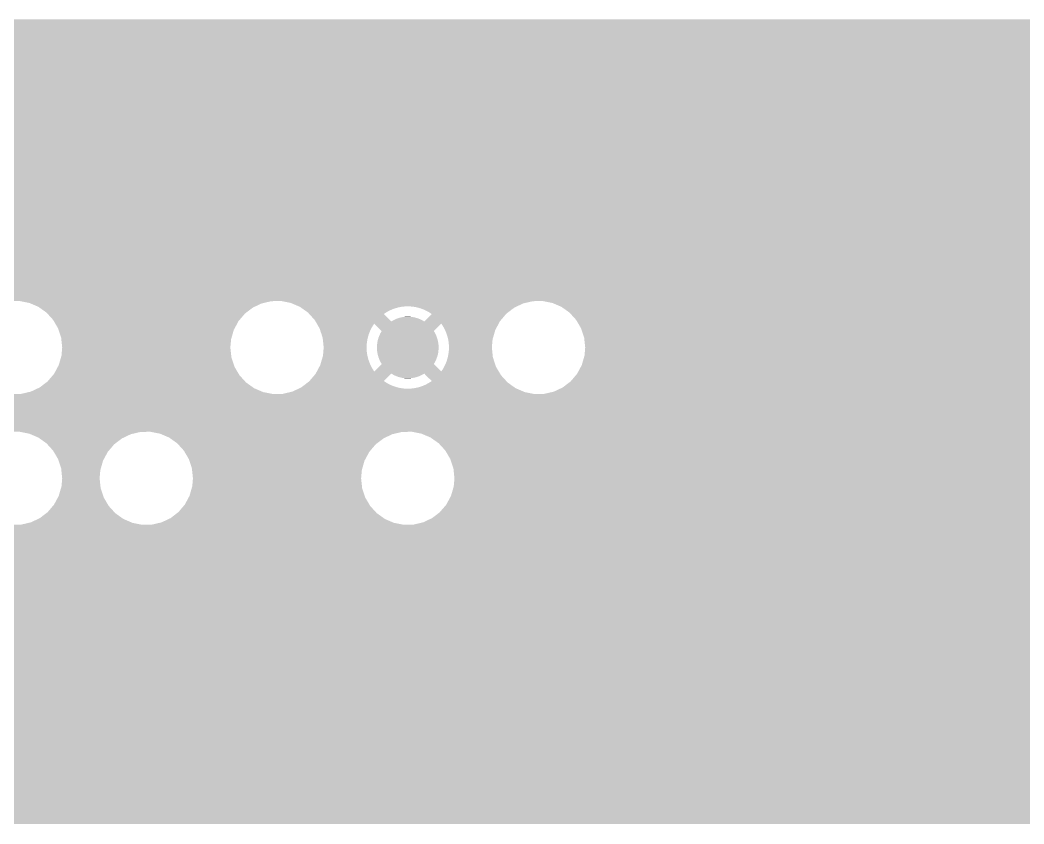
# Model space of a CAD drawing. Extents: x 295 to 953, y 10 to 290.
# Drawn here: x 648.3 to 669.76, y 238.05 to 255.23 of the extents above; entities that cross this region are included whole.
import ezdxf

# ---------------------------------------------------------------- set-up
doc = ezdxf.new("R2010")
doc.units = 0
doc.header["$LTSCALE"] = 5
doc.header["$MEASUREMENT"] = 0
doc.layers.add('PWR1', color=7, linetype='CONTINUOUS')

msp = doc.modelspace()

# ---------------------------------------------------------------- linework, layer by layer
at = {"layer": 'PWR1'}
for points in [[(554.194, 255.045), (554.197, 255.085), (773.093, 255.045), (773.114, 255.085)], [(554.197, 255.085), (554.209, 255.22), (773.114, 255.085), (773.23, 255.22)], [(554.209, 255.22), (554.206, 255.245), (773.23, 255.22), (773.251, 255.245)], [(554.121, 254.817), (554.135, 254.843), (772.99, 254.817), (772.998, 254.843)], [(554.135, 254.843), (554.151, 254.899), (772.998, 254.843), (773.014, 254.899)], [(554.151, 254.899), (554.194, 255.045), (773.014, 254.899), (773.093, 255.045)], [(553.941, 254.547), (554.035, 254.657), (703.401, 254.547), (703.545, 254.657)], [(554.035, 254.657), (554.044, 254.675), (703.545, 254.657), (703.569, 254.675)], [(554.044, 254.675), (554.093, 254.765), (703.569, 254.675), (703.759, 254.765)], [(554.093, 254.765), (554.119, 254.813), (703.759, 254.765), (703.965, 254.813)], [(554.119, 254.813), (554.121, 254.817), (703.965, 254.813), (704.175, 254.817)], [(553.754, 254.386), (553.898, 254.496), (703.264, 254.386), (703.358, 254.496)], [(553.898, 254.496), (553.941, 254.547), (703.358, 254.496), (703.401, 254.547)], [(525.272, 254.201), (525.272, 254.227), (703.164, 254.201), (703.178, 254.227)], [(525.272, 253.998), (525.272, 254.201), (703.106, 253.998), (703.164, 254.201)], [(553.124, 254.227), (553.335, 254.23), (703.178, 254.227), (703.18, 254.23)], [(553.335, 254.23), (553.54, 254.278), (703.18, 254.23), (703.206, 254.278)], [(553.54, 254.278), (553.731, 254.368), (703.206, 254.278), (703.255, 254.368)], [(553.731, 254.368), (553.754, 254.386), (703.255, 254.368), (703.264, 254.386)], [(525.272, 253.823), (525.272, 253.998), (703.09, 253.823), (703.106, 253.998)], [(525.272, 253.613), (525.272, 253.823), (703.112, 253.613), (703.09, 253.823)], [(525.272, 253.413), (525.272, 253.613), (703.178, 253.413), (703.112, 253.613)], [(525.272, 253.231), (525.272, 253.413), (703.285, 253.231), (703.178, 253.413)], [(525.272, 253.076), (525.272, 253.231), (703.427, 253.076), (703.285, 253.231)], [(525.272, 252.953), (525.272, 253.076), (703.599, 252.953), (703.427, 253.076)], [(525.272, 252.945), (525.272, 252.953), (703.619, 252.945), (703.599, 252.953)], [(635.911, 252.914), (635.68, 252.945), (703.691, 252.914), (703.619, 252.945)], [(636.041, 252.87), (635.911, 252.914), (703.793, 252.87), (703.691, 252.914)], [(636.132, 252.839), (636.041, 252.87), (703.949, 252.839), (703.793, 252.87)], [(636.15, 252.83), (636.132, 252.839), (704, 252.83), (703.949, 252.839)], [(636.294, 252.748), (636.15, 252.83), (841.574, 252.748), (841.776, 252.83)], [(636.335, 252.724), (636.294, 252.748), (841.535, 252.724), (841.574, 252.748)], [(636.339, 252.721), (636.335, 252.724), (841.53, 252.721), (841.535, 252.724)], [(636.343, 252.717), (636.339, 252.721), (697.678, 252.717), (697.889, 252.721)], [(636.399, 252.669), (636.343, 252.717), (697.473, 252.669), (697.678, 252.717)], [(636.504, 252.579), (636.399, 252.669), (697.282, 252.579), (697.473, 252.669)], [(636.512, 252.573), (636.504, 252.579), (697.273, 252.573), (697.282, 252.579)], [(636.608, 252.451), (636.512, 252.573), (697.115, 252.451), (697.273, 252.573)], [(636.657, 252.39), (636.608, 252.451), (697.062, 252.39), (697.115, 252.451)], [(636.708, 252.291), (636.657, 252.39), (696.978, 252.291), (697.062, 252.39)], [(636.764, 252.183), (636.708, 252.291), (696.92, 252.183), (696.978, 252.291)], [(636.787, 252.105), (636.764, 252.183), (696.878, 252.105), (696.92, 252.183)], [(636.83, 251.96), (636.787, 252.105), (696.836, 251.96), (696.878, 252.105)], [(636.836, 251.903), (636.83, 251.96), (696.819, 251.903), (696.836, 251.96)], [(636.853, 251.728), (636.836, 251.903), (696.804, 251.728), (696.819, 251.903)], [(636.829, 251.518), (636.849, 251.636), (696.826, 251.518), (696.813, 251.636)], [(636.849, 251.636), (636.853, 251.728), (696.813, 251.636), (696.804, 251.728)], [(636.776, 251.318), (636.81, 251.406), (696.892, 251.318), (696.863, 251.406)], [(636.81, 251.406), (636.829, 251.518), (696.863, 251.406), (696.826, 251.518)], [(636.694, 251.136), (636.727, 251.188), (696.998, 251.136), (696.967, 251.188)], [(636.727, 251.188), (636.776, 251.318), (696.967, 251.188), (696.892, 251.318)], [(636.482, 250.858), (636.595, 250.98), (697.313, 250.858), (697.141, 250.98)], [(636.595, 250.98), (636.604, 250.99), (697.141, 250.98), (697.131, 250.99)], [(636.604, 250.99), (636.694, 251.136), (697.131, 250.99), (696.998, 251.136)], [(636.33, 250.734), (636.386, 250.775), (697.713, 250.734), (697.506, 250.775)], [(636.386, 250.775), (636.446, 250.819), (697.506, 250.775), (697.403, 250.819)], [(636.446, 250.819), (636.482, 250.858), (697.403, 250.819), (697.313, 250.858)], [(635.821, 250.524), (635.926, 250.55), (840.663, 250.524), (840.652, 250.55)], [(635.926, 250.55), (636.047, 250.581), (840.652, 250.55), (840.645, 250.581)], [(636.047, 250.581), (636.258, 250.681), (840.645, 250.581), (840.621, 250.681)], [(636.258, 250.681), (636.33, 250.734), (840.621, 250.681), (840.608, 250.734)], [(618.602, 250.331), (618.588, 250.51), (840.743, 250.331), (840.669, 250.51)], [(618.599, 250.286), (618.602, 250.331), (840.761, 250.286), (840.743, 250.331)], [(635.589, 250.51), (635.821, 250.524), (840.669, 250.51), (840.663, 250.524)], [(618.578, 250.043), (618.599, 250.286), (840.91, 250.043), (840.761, 250.286)], [(618.526, 249.825), (618.576, 250.023), (841.094, 249.825), (840.926, 250.023)], [(618.576, 250.023), (618.578, 250.043), (840.926, 250.023), (840.91, 250.043)], [(618.46, 249.639), (618.506, 249.746), (841.311, 249.639), (841.186, 249.746)], [(618.506, 249.746), (618.526, 249.825), (841.186, 249.746), (841.094, 249.825)], [(618.328, 249.378), (618.394, 249.484), (841.817, 249.378), (841.565, 249.484)], [(618.394, 249.484), (618.396, 249.488), (841.565, 249.484), (841.554, 249.488)], [(618.396, 249.488), (618.46, 249.639), (841.554, 249.488), (841.311, 249.639)], [(618.242, 249.242), (618.27, 249.286), (849.683, 249.242), (849.683, 249.286)], [(618.27, 249.286), (618.285, 249.31), (842.379, 249.286), (842.095, 249.31)], [(618.285, 249.31), (618.328, 249.378), (842.095, 249.31), (841.817, 249.378)], [(618.231, 249.229), (618.242, 249.242), (849.683, 249.229), (849.683, 249.242)], [(648.314, 249.225), (648.295, 249.229), (653.673, 249.225), (653.883, 249.229)], [(648.502, 249.188), (648.314, 249.225), (653.514, 249.188), (653.673, 249.225)], [(648.528, 249.177), (648.502, 249.188), (653.467, 249.177), (653.514, 249.188)], [(648.696, 249.105), (648.528, 249.177), (653.314, 249.105), (653.467, 249.177)], [(648.721, 249.087), (648.696, 249.105), (653.277, 249.087), (653.314, 249.105)], [(648.868, 248.983), (648.721, 249.087), (653.14, 248.983), (653.277, 249.087)], [(653.902, 249.225), (653.883, 249.229), (659.261, 249.225), (659.471, 249.229)], [(654.09, 249.188), (653.902, 249.225), (659.102, 249.188), (659.261, 249.225)], [(654.116, 249.177), (654.09, 249.188), (659.055, 249.177), (659.102, 249.188)], [(654.26, 249.115), (654.116, 249.177), (658.924, 249.115), (659.055, 249.177)], [(654.269, 249.111), (654.26, 249.115), (656.508, 249.111), (656.57, 249.115)], [(654.284, 249.105), (654.269, 249.111), (656.456, 249.105), (656.508, 249.111)], [(654.286, 249.103), (654.284, 249.105), (656.445, 249.103), (656.456, 249.105)], [(654.304, 249.091), (654.286, 249.103), (656.384, 249.091), (656.445, 249.103)], [(654.327, 249.074), (654.304, 249.091), (656.324, 249.074), (656.384, 249.091)], [(654.357, 249.053), (654.327, 249.074), (656.265, 249.053), (656.324, 249.074)], [(654.392, 249.028), (654.357, 249.053), (656.207, 249.028), (656.265, 249.053)], [(656.633, 249.114), (656.57, 249.115), (658.922, 249.114), (658.924, 249.115)], [(656.695, 249.109), (656.633, 249.114), (658.911, 249.109), (658.922, 249.114)], [(656.757, 249.099), (656.695, 249.109), (658.89, 249.099), (658.911, 249.109)], [(656.81, 249.087), (656.757, 249.099), (658.865, 249.087), (658.89, 249.099)], [(656.819, 249.085), (656.81, 249.087), (658.862, 249.085), (658.865, 249.087)], [(656.878, 249.066), (656.819, 249.085), (658.838, 249.066), (658.862, 249.085)], [(656.937, 249.044), (656.878, 249.066), (658.808, 249.044), (658.838, 249.066)], [(656.994, 249.017), (656.937, 249.044), (658.773, 249.017), (658.808, 249.044)], [(659.49, 249.225), (659.471, 249.229), (678.819, 249.225), (679.029, 249.229)], [(659.678, 249.188), (659.49, 249.225), (678.66, 249.188), (678.819, 249.225)], [(659.704, 249.177), (659.678, 249.188), (678.613, 249.177), (678.66, 249.188)], [(659.872, 249.105), (659.704, 249.177), (678.46, 249.105), (678.613, 249.177)], [(659.897, 249.087), (659.872, 249.105), (678.423, 249.087), (678.46, 249.105)], [(660.044, 248.983), (659.897, 249.087), (678.286, 248.983), (678.423, 249.087)], [(648.89, 248.959), (648.868, 248.983), (653.109, 248.959), (653.14, 248.983)], [(649.01, 248.827), (648.89, 248.959), (652.997, 248.827), (653.109, 248.959)], [(654.434, 248.999), (654.392, 249.028), (656.152, 248.999), (656.207, 249.028)], [(654.456, 248.983), (654.434, 248.999), (656.126, 248.983), (656.152, 248.999)], [(654.472, 248.965), (654.456, 248.983), (656.098, 248.965), (656.126, 248.983)], [(654.484, 248.952), (654.472, 248.965), (656.079, 248.952), (656.098, 248.965)], [(654.598, 248.827), (654.484, 248.952), (656.203, 248.827), (656.079, 248.952)], [(656.286, 248.82), (656.318, 248.836), (656.895, 248.82), (656.86, 248.836)], [(656.318, 248.836), (656.335, 248.843), (656.86, 248.836), (656.845, 248.843)], [(656.335, 248.843), (656.368, 248.856), (656.845, 248.843), (656.81, 248.856)], [(656.368, 248.856), (656.386, 248.862), (656.81, 248.856), (656.795, 248.862)], [(656.386, 248.862), (656.42, 248.872), (656.795, 248.862), (656.757, 248.872)], [(656.42, 248.872), (656.439, 248.877), (656.757, 248.872), (656.742, 248.877)], [(656.439, 248.877), (656.473, 248.884), (656.742, 248.877), (656.704, 248.884)], [(656.473, 248.884), (656.494, 248.887), (656.704, 248.884), (656.689, 248.887)], [(656.494, 248.887), (656.527, 248.891), (656.689, 248.887), (656.648, 248.891)], [(656.527, 248.891), (656.553, 248.893), (656.648, 248.891), (656.635, 248.893)], [(656.553, 248.893), (656.581, 248.894), (656.635, 248.893), (656.581, 248.894)], [(656.947, 248.798), (657.101, 248.952), (658.56, 248.798), (658.691, 248.952)], [(657.048, 248.986), (656.994, 249.017), (658.733, 248.986), (658.773, 249.017)], [(657.09, 248.959), (657.048, 248.986), (658.697, 248.959), (658.733, 248.986)], [(657.101, 248.952), (657.09, 248.959), (658.691, 248.952), (658.697, 248.959)], [(660.066, 248.959), (660.044, 248.983), (678.255, 248.959), (678.286, 248.983)], [(660.186, 248.827), (660.066, 248.959), (678.143, 248.827), (678.255, 248.959)], [(649.027, 248.798), (649.01, 248.827), (652.972, 248.798), (652.997, 248.827)], [(649.117, 248.645), (649.027, 248.798), (652.89, 248.645), (652.972, 248.798)], [(649.128, 248.613), (649.117, 248.645), (652.872, 248.613), (652.89, 248.645)], [(654.619, 248.793), (654.598, 248.827), (656.237, 248.793), (656.203, 248.827)], [(654.646, 248.746), (654.619, 248.793), (658.532, 248.746), (658.557, 248.793)], [(654.676, 248.694), (654.646, 248.746), (655.838, 248.694), (655.873, 248.746)], [(654.705, 248.645), (654.676, 248.694), (655.811, 248.645), (655.838, 248.694)], [(654.707, 248.639), (654.705, 248.645), (655.808, 248.639), (655.811, 248.645)], [(654.725, 248.582), (654.707, 248.639), (655.781, 248.582), (655.808, 248.639)], [(656.032, 248.587), (655.873, 248.746), (657.147, 248.587), (657.306, 248.746)], [(656.237, 248.793), (656.269, 248.811), (656.942, 248.793), (656.909, 248.811)], [(656.269, 248.811), (656.286, 248.82), (656.909, 248.811), (656.895, 248.82)], [(656.942, 248.793), (656.947, 248.798), (658.557, 248.793), (658.56, 248.798)], [(657.33, 248.71), (657.306, 248.746), (658.513, 248.71), (658.532, 248.746)], [(657.362, 248.656), (657.33, 248.71), (658.484, 248.656), (658.513, 248.71)], [(657.384, 248.613), (657.362, 248.656), (658.46, 248.613), (658.484, 248.656)], [(660.203, 248.798), (660.186, 248.827), (678.118, 248.798), (678.143, 248.827)], [(660.293, 248.645), (660.203, 248.798), (678.036, 248.645), (678.118, 248.798)], [(660.304, 248.613), (660.293, 248.645), (678.018, 248.613), (678.036, 248.645)], [(649.183, 248.445), (649.128, 248.613), (652.824, 248.445), (652.872, 248.613)], [(649.186, 248.41), (649.183, 248.445), (652.814, 248.41), (652.824, 248.445)], [(649.205, 248.235), (649.186, 248.41), (652.798, 248.235), (652.814, 248.41)], [(654.745, 248.524), (654.725, 248.582), (655.758, 248.524), (655.781, 248.582)], [(654.764, 248.464), (654.745, 248.524), (655.74, 248.464), (655.758, 248.524)], [(654.771, 248.445), (654.764, 248.464), (655.735, 248.445), (655.74, 248.464)], [(654.775, 248.403), (654.771, 248.445), (655.726, 248.403), (655.735, 248.445)], [(654.782, 248.341), (654.775, 248.403), (655.716, 248.341), (655.726, 248.403)], [(655.951, 248.396), (655.963, 248.44), (657.229, 248.396), (657.216, 248.44)], [(655.963, 248.44), (655.966, 248.448), (657.216, 248.44), (657.213, 248.448)], [(655.966, 248.448), (655.982, 248.491), (657.213, 248.448), (657.197, 248.491)], [(655.982, 248.491), (655.986, 248.499), (657.197, 248.491), (657.194, 248.499)], [(655.986, 248.499), (656.005, 248.54), (657.194, 248.499), (657.174, 248.54)], [(656.005, 248.54), (656.009, 248.548), (657.174, 248.54), (657.17, 248.548)], [(656.009, 248.548), (656.032, 248.587), (657.17, 248.548), (657.147, 248.587)], [(657.39, 248.6), (657.384, 248.613), (658.457, 248.6), (658.46, 248.613)], [(657.414, 248.542), (657.39, 248.6), (658.44, 248.542), (658.457, 248.6)], [(657.434, 248.483), (657.414, 248.542), (658.423, 248.483), (658.44, 248.542)], [(657.45, 248.422), (657.434, 248.483), (658.405, 248.422), (658.423, 248.483)], [(657.452, 248.41), (657.45, 248.422), (658.402, 248.41), (658.405, 248.422)], [(657.461, 248.36), (657.452, 248.41), (658.397, 248.36), (658.402, 248.41)], [(660.359, 248.445), (660.304, 248.613), (677.97, 248.445), (678.018, 248.613)], [(660.362, 248.41), (660.359, 248.445), (677.96, 248.41), (677.97, 248.445)], [(660.381, 248.235), (660.362, 248.41), (677.944, 248.235), (677.96, 248.41)], [(649.19, 248.06), (649.205, 248.235), (652.817, 248.06), (652.798, 248.235)], [(654.788, 248.279), (654.782, 248.341), (655.711, 248.279), (655.716, 248.341)], [(654.786, 248.153), (654.791, 248.216), (655.713, 248.153), (655.71, 248.216)], [(654.793, 248.235), (654.788, 248.279), (655.71, 248.235), (655.711, 248.279)], [(654.791, 248.216), (654.793, 248.235), (655.71, 248.216), (655.71, 248.235)], [(655.93, 248.235), (655.932, 248.281), (657.249, 248.235), (657.247, 248.281)], [(655.932, 248.19), (655.93, 248.235), (657.247, 248.19), (657.249, 248.235)], [(655.932, 248.281), (655.933, 248.289), (657.247, 248.281), (657.247, 248.289)], [(655.932, 248.181), (655.932, 248.19), (657.246, 248.181), (657.247, 248.19)], [(655.933, 248.289), (655.938, 248.335), (657.247, 248.289), (657.241, 248.335)], [(655.938, 248.335), (655.939, 248.343), (657.241, 248.335), (657.24, 248.343)], [(655.939, 248.343), (655.948, 248.388), (657.24, 248.343), (657.231, 248.388)], [(655.948, 248.388), (655.951, 248.396), (657.231, 248.388), (657.229, 248.396)], [(657.467, 248.298), (657.461, 248.36), (658.392, 248.298), (658.397, 248.36)], [(657.463, 248.129), (657.469, 248.192), (658.397, 248.129), (658.391, 248.192)], [(657.47, 248.235), (657.467, 248.298), (658.386, 248.235), (658.392, 248.298)], [(657.469, 248.192), (657.47, 248.235), (658.391, 248.192), (658.386, 248.235)], [(660.366, 248.06), (660.381, 248.235), (677.963, 248.06), (677.944, 248.235)], [(649.131, 247.858), (649.179, 248.025), (652.876, 247.858), (652.82, 248.025)], [(649.179, 248.025), (649.19, 248.06), (652.82, 248.025), (652.817, 248.06)], [(654.751, 247.969), (654.769, 248.03), (655.751, 247.969), (655.734, 248.03)], [(654.769, 248.03), (654.778, 248.06), (655.734, 248.03), (655.728, 248.06)], [(654.778, 248.06), (654.78, 248.091), (655.728, 248.06), (655.721, 248.091)], [(654.78, 248.091), (654.786, 248.153), (655.721, 248.091), (655.713, 248.153)], [(655.938, 248.136), (655.932, 248.181), (657.241, 248.136), (657.246, 248.181)], [(655.939, 248.127), (655.938, 248.136), (657.24, 248.127), (657.241, 248.136)], [(655.948, 248.082), (655.939, 248.127), (657.231, 248.082), (657.24, 248.127)], [(655.95, 248.074), (655.948, 248.082), (657.229, 248.074), (657.231, 248.082)], [(655.963, 248.03), (655.95, 248.074), (657.216, 248.03), (657.229, 248.074)], [(655.966, 248.022), (655.963, 248.03), (657.213, 248.022), (657.216, 248.03)], [(655.982, 247.979), (655.966, 248.022), (657.197, 247.979), (657.213, 248.022)], [(655.985, 247.971), (655.982, 247.979), (657.193, 247.971), (657.197, 247.979)], [(656.005, 247.93), (655.985, 247.971), (657.174, 247.93), (657.193, 247.971)], [(657.421, 247.946), (657.439, 248.006), (658.434, 247.946), (658.415, 248.006)], [(657.439, 248.006), (657.444, 248.025), (658.415, 248.006), (658.408, 248.025)], [(657.444, 248.025), (657.453, 248.067), (658.408, 248.025), (658.404, 248.067)], [(657.453, 248.067), (657.463, 248.129), (658.404, 248.067), (658.397, 248.129)], [(660.307, 247.858), (660.355, 248.025), (678.022, 247.858), (677.966, 248.025)], [(660.355, 248.025), (660.366, 248.06), (677.966, 248.025), (677.963, 248.06)], [(649.031, 247.672), (649.113, 247.825), (652.976, 247.672), (652.886, 247.825)], [(649.113, 247.825), (649.131, 247.858), (652.886, 247.825), (652.876, 247.858)], [(654.658, 247.744), (654.686, 247.797), (655.859, 247.744), (655.826, 247.797)], [(654.686, 247.797), (654.716, 247.853), (655.826, 247.797), (655.797, 247.853)], [(654.716, 247.853), (654.719, 247.858), (655.797, 247.853), (655.795, 247.858)], [(654.719, 247.858), (654.734, 247.91), (655.795, 247.858), (655.772, 247.91)], [(654.734, 247.91), (654.751, 247.969), (655.772, 247.91), (655.751, 247.969)], [(655.873, 247.724), (656.032, 247.883), (657.306, 247.724), (657.147, 247.883)], [(656.009, 247.922), (656.005, 247.93), (657.17, 247.922), (657.174, 247.93)], [(656.032, 247.883), (656.009, 247.922), (657.147, 247.883), (657.17, 247.922)], [(657.306, 247.724), (657.341, 247.776), (658.533, 247.724), (658.503, 247.776)], [(657.341, 247.776), (657.368, 247.825), (658.503, 247.776), (658.474, 247.825)], [(657.368, 247.825), (657.371, 247.831), (658.474, 247.825), (658.472, 247.831)], [(657.371, 247.831), (657.398, 247.888), (658.472, 247.831), (658.454, 247.888)], [(657.398, 247.888), (657.421, 247.946), (658.454, 247.888), (658.434, 247.946)], [(660.207, 247.672), (660.289, 247.825), (678.122, 247.672), (678.032, 247.825)], [(660.289, 247.825), (660.307, 247.858), (678.032, 247.825), (678.022, 247.858)], [(648.894, 247.511), (649.006, 247.643), (653.113, 247.511), (652.993, 247.643)], [(649.006, 247.643), (649.031, 247.672), (652.993, 247.643), (652.976, 247.672)], [(654.488, 247.519), (654.619, 247.672), (656.079, 247.519), (656.232, 247.672)], [(654.619, 247.672), (654.622, 247.678), (656.232, 247.672), (656.237, 247.678)], [(654.622, 247.678), (654.647, 247.724), (658.561, 247.678), (658.533, 247.724)], [(654.647, 247.724), (654.658, 247.744), (655.873, 247.724), (655.859, 247.744)], [(656.27, 247.659), (656.237, 247.678), (656.91, 247.659), (656.942, 247.678)], [(656.285, 247.651), (656.27, 247.659), (656.893, 247.651), (656.91, 247.659)], [(656.319, 247.634), (656.285, 247.651), (656.861, 247.634), (656.893, 247.651)], [(656.334, 247.627), (656.319, 247.634), (656.844, 247.627), (656.861, 247.634)], [(656.369, 247.614), (656.334, 247.627), (656.811, 247.614), (656.844, 247.627)], [(656.385, 247.608), (656.369, 247.614), (656.793, 247.608), (656.811, 247.614)], [(656.422, 247.598), (656.385, 247.608), (656.759, 247.598), (656.793, 247.608)], [(656.437, 247.594), (656.422, 247.598), (656.74, 247.594), (656.759, 247.598)], [(656.475, 247.586), (656.437, 247.594), (656.706, 247.586), (656.74, 247.594)], [(656.49, 247.583), (656.475, 247.586), (656.685, 247.583), (656.706, 247.586)], [(656.531, 247.579), (656.49, 247.583), (656.652, 247.579), (656.685, 247.583)], [(656.544, 247.577), (656.531, 247.579), (656.626, 247.577), (656.652, 247.579)], [(656.598, 247.576), (656.544, 247.577), (656.598, 247.576), (656.626, 247.577)], [(656.976, 247.643), (656.942, 247.678), (658.581, 247.643), (658.561, 247.678)], [(657.101, 247.519), (656.976, 247.643), (658.695, 247.519), (658.581, 247.643)], [(660.07, 247.511), (660.182, 247.643), (678.259, 247.511), (678.139, 247.643)], [(660.182, 247.643), (660.207, 247.672), (678.139, 247.643), (678.122, 247.672)], [(648.536, 247.293), (648.689, 247.365), (653.475, 247.293), (653.307, 247.365)], [(648.689, 247.365), (648.727, 247.383), (653.307, 247.365), (653.282, 247.383)], [(648.727, 247.383), (648.863, 247.488), (653.282, 247.383), (653.135, 247.488)], [(648.863, 247.488), (648.894, 247.511), (653.135, 247.488), (653.113, 247.511)], [(654.124, 247.293), (654.255, 247.355), (659.063, 247.293), (658.919, 247.355)], [(654.255, 247.355), (654.257, 247.356), (656.609, 247.355), (656.546, 247.356)], [(654.257, 247.356), (654.268, 247.361), (656.546, 247.356), (656.484, 247.361)], [(654.268, 247.361), (654.289, 247.371), (656.484, 247.361), (656.422, 247.371)], [(654.289, 247.371), (654.315, 247.383), (656.422, 247.371), (656.369, 247.383)], [(654.315, 247.383), (654.317, 247.385), (656.369, 247.383), (656.361, 247.385)], [(654.317, 247.385), (654.341, 247.404), (656.361, 247.385), (656.301, 247.404)], [(654.341, 247.404), (654.371, 247.426), (656.301, 247.404), (656.242, 247.426)], [(654.371, 247.426), (654.406, 247.453), (656.242, 247.426), (656.185, 247.453)], [(654.406, 247.453), (654.446, 247.484), (656.185, 247.453), (656.131, 247.484)], [(654.446, 247.484), (654.482, 247.511), (656.131, 247.484), (656.089, 247.511)], [(654.482, 247.511), (654.488, 247.519), (656.089, 247.511), (656.079, 247.519)], [(656.609, 247.355), (656.671, 247.359), (658.919, 247.355), (658.91, 247.359)], [(656.671, 247.359), (656.723, 247.365), (658.91, 247.359), (658.895, 247.365)], [(656.723, 247.365), (656.734, 247.367), (658.895, 247.365), (658.893, 247.367)], [(656.734, 247.367), (656.795, 247.379), (658.893, 247.367), (658.876, 247.379)], [(656.795, 247.379), (656.856, 247.396), (658.876, 247.379), (658.852, 247.396)], [(656.856, 247.396), (656.915, 247.417), (658.852, 247.396), (658.822, 247.417)], [(656.915, 247.417), (656.972, 247.442), (658.822, 247.417), (658.787, 247.442)], [(656.972, 247.442), (657.027, 247.472), (658.787, 247.442), (658.746, 247.472)], [(657.027, 247.472), (657.053, 247.488), (658.746, 247.472), (658.723, 247.488)], [(657.053, 247.488), (657.081, 247.505), (658.723, 247.488), (658.707, 247.505)], [(657.081, 247.505), (657.101, 247.519), (658.707, 247.505), (658.695, 247.519)], [(659.712, 247.293), (659.865, 247.365), (678.621, 247.293), (678.453, 247.365)], [(659.865, 247.365), (659.903, 247.383), (678.453, 247.365), (678.428, 247.383)], [(659.903, 247.383), (660.039, 247.488), (678.428, 247.383), (678.281, 247.488)], [(660.039, 247.488), (660.07, 247.511), (678.281, 247.488), (678.259, 247.511)], [(537.929, 247.21), (537.902, 247.242), (713.628, 247.21), (713.618, 247.242)], [(537.979, 247.127), (537.929, 247.21), (713.656, 247.127), (713.628, 247.21)], [(538.077, 246.966), (537.979, 247.127), (713.75, 246.966), (713.656, 247.127)], [(648.12, 247.242), (648.331, 247.245), (653.708, 247.242), (653.689, 247.245)], [(648.331, 247.245), (648.489, 247.282), (653.689, 247.245), (653.501, 247.282)], [(648.489, 247.282), (648.536, 247.293), (653.501, 247.282), (653.475, 247.293)], [(653.708, 247.242), (653.919, 247.245), (659.296, 247.242), (659.277, 247.245)], [(653.919, 247.245), (654.077, 247.282), (659.277, 247.245), (659.089, 247.282)], [(654.077, 247.282), (654.124, 247.293), (659.089, 247.282), (659.063, 247.293)], [(659.296, 247.242), (659.507, 247.245), (678.854, 247.242), (678.835, 247.245)], [(659.507, 247.245), (659.665, 247.282), (678.835, 247.245), (678.647, 247.282)], [(659.665, 247.282), (659.712, 247.293), (678.647, 247.282), (678.621, 247.293)], [(538.086, 246.945), (538.077, 246.966), (713.762, 246.945), (713.75, 246.966)], [(538.15, 246.789), (538.086, 246.945), (713.905, 246.789), (713.762, 246.945)], [(538.186, 246.702), (538.15, 246.789), (714.027, 246.702), (713.905, 246.789)], [(538.194, 246.667), (538.186, 246.702), (714.077, 246.667), (714.027, 246.702)], [(538.214, 246.584), (538.194, 246.667), (714.27, 246.584), (714.077, 246.667)], [(538.224, 246.543), (538.214, 246.584), (714.477, 246.543), (714.27, 246.584)], [(538.25, 246.435), (538.224, 246.543), (731.815, 246.435), (731.779, 246.543)], [(648.314, 246.431), (648.295, 246.435), (650.879, 246.431), (651.089, 246.435)], [(648.502, 246.394), (648.314, 246.431), (650.72, 246.394), (650.879, 246.431)], [(648.528, 246.383), (648.502, 246.394), (650.673, 246.383), (650.72, 246.394)], [(648.696, 246.311), (648.528, 246.383), (650.52, 246.311), (650.673, 246.383)], [(648.721, 246.293), (648.696, 246.311), (650.483, 246.293), (650.52, 246.311)], [(648.868, 246.189), (648.721, 246.293), (650.346, 246.189), (650.483, 246.293)], [(651.108, 246.431), (651.089, 246.435), (656.467, 246.431), (656.677, 246.435)], [(651.296, 246.394), (651.108, 246.431), (656.308, 246.394), (656.467, 246.431)], [(651.322, 246.383), (651.296, 246.394), (656.261, 246.383), (656.308, 246.394)], [(651.49, 246.311), (651.322, 246.383), (656.108, 246.311), (656.261, 246.383)], [(651.515, 246.293), (651.49, 246.311), (656.071, 246.293), (656.108, 246.311)], [(651.662, 246.189), (651.515, 246.293), (655.934, 246.189), (656.071, 246.293)], [(656.711, 246.428), (656.677, 246.435), (731.817, 246.428), (731.815, 246.435)], [(656.884, 246.394), (656.711, 246.428), (731.837, 246.394), (731.817, 246.428)], [(657.078, 246.311), (656.884, 246.394), (731.885, 246.311), (731.837, 246.394)], [(657.169, 246.246), (657.078, 246.311), (731.923, 246.246), (731.885, 246.311)], [(648.89, 246.165), (648.868, 246.189), (650.315, 246.165), (650.346, 246.189)], [(649.01, 246.033), (648.89, 246.165), (650.203, 246.033), (650.315, 246.165)], [(651.684, 246.165), (651.662, 246.189), (655.903, 246.165), (655.934, 246.189)], [(651.804, 246.033), (651.684, 246.165), (655.791, 246.033), (655.903, 246.165)], [(657.25, 246.189), (657.169, 246.246), (731.976, 246.189), (731.923, 246.246)], [(657.34, 246.091), (657.25, 246.189), (732.066, 246.091), (731.976, 246.189)], [(657.392, 246.033), (657.34, 246.091), (732.147, 246.033), (732.066, 246.091)], [(649.027, 246.004), (649.01, 246.033), (650.178, 246.004), (650.203, 246.033)], [(649.117, 245.851), (649.027, 246.004), (650.096, 245.851), (650.178, 246.004)], [(649.128, 245.819), (649.117, 245.851), (650.078, 245.819), (650.096, 245.851)], [(651.821, 246.004), (651.804, 246.033), (655.766, 246.004), (655.791, 246.033)], [(651.911, 245.851), (651.821, 246.004), (655.684, 245.851), (655.766, 246.004)], [(651.922, 245.819), (651.911, 245.851), (655.666, 245.819), (655.684, 245.851)], [(657.43, 245.968), (657.392, 246.033), (732.238, 245.968), (732.147, 246.033)], [(657.479, 245.885), (657.43, 245.968), (732.431, 245.885), (732.238, 245.968)], [(657.499, 245.851), (657.479, 245.885), (732.605, 245.851), (732.431, 245.885)], [(657.501, 245.845), (657.499, 245.851), (732.638, 245.845), (732.605, 245.851)], [(657.51, 245.819), (657.501, 245.845), (761.14, 245.819), (761.154, 245.845)], [(649.183, 245.651), (649.128, 245.819), (650.03, 245.651), (650.078, 245.819)], [(649.186, 245.616), (649.183, 245.651), (650.02, 245.616), (650.03, 245.651)], [(649.205, 245.441), (649.186, 245.616), (650.004, 245.441), (650.02, 245.616)], [(651.977, 245.651), (651.922, 245.819), (655.618, 245.651), (655.666, 245.819)], [(651.98, 245.616), (651.977, 245.651), (655.608, 245.616), (655.618, 245.651)], [(651.999, 245.441), (651.98, 245.616), (655.592, 245.441), (655.608, 245.616)], [(657.537, 245.736), (657.51, 245.819), (761.116, 245.736), (761.14, 245.819)], [(657.538, 245.732), (657.537, 245.736), (687.201, 245.732), (687.411, 245.736)], [(657.554, 245.684), (657.538, 245.732), (686.995, 245.684), (687.201, 245.732)], [(657.565, 245.651), (657.554, 245.684), (686.924, 245.651), (686.995, 245.684)], [(657.571, 245.594), (657.565, 245.651), (686.805, 245.594), (686.924, 245.651)], [(649.19, 245.266), (649.205, 245.441), (650.023, 245.266), (650.004, 245.441)], [(651.984, 245.266), (651.999, 245.441), (655.611, 245.266), (655.592, 245.441)], [(657.584, 245.466), (657.571, 245.594), (686.637, 245.466), (686.805, 245.594)], [(657.575, 245.306), (657.587, 245.441), (686.5, 245.306), (686.616, 245.441)], [(657.587, 245.441), (657.584, 245.466), (686.616, 245.441), (686.637, 245.466)], [(649.131, 245.064), (649.179, 245.231), (650.082, 245.064), (650.026, 245.231)], [(649.179, 245.231), (649.19, 245.266), (650.026, 245.231), (650.023, 245.266)], [(651.925, 245.064), (651.973, 245.231), (655.67, 245.064), (655.614, 245.231)], [(651.973, 245.231), (651.984, 245.266), (655.614, 245.231), (655.611, 245.266)], [(657.529, 245.12), (657.572, 245.266), (686.4, 245.12), (686.479, 245.266)], [(657.572, 245.266), (657.575, 245.306), (686.479, 245.266), (686.5, 245.306)], [(649.031, 244.878), (649.113, 245.031), (650.182, 244.878), (650.092, 245.031)], [(649.113, 245.031), (649.131, 245.064), (650.092, 245.031), (650.082, 245.064)], [(651.825, 244.878), (651.907, 245.031), (655.77, 244.878), (655.68, 245.031)], [(651.907, 245.031), (651.925, 245.064), (655.68, 245.031), (655.67, 245.064)], [(657.434, 244.918), (657.513, 245.064), (686.342, 244.918), (686.384, 245.064)], [(657.513, 245.064), (657.529, 245.12), (686.384, 245.064), (686.4, 245.12)], [(648.894, 244.717), (649.006, 244.849), (650.319, 244.717), (650.199, 244.849)], [(649.006, 244.849), (649.031, 244.878), (650.199, 244.849), (650.182, 244.878)], [(651.688, 244.717), (651.8, 244.849), (655.907, 244.717), (655.787, 244.849)], [(651.8, 244.849), (651.825, 244.878), (655.787, 244.849), (655.77, 244.878)], [(657.297, 244.743), (657.413, 244.878), (686.326, 244.743), (686.338, 244.878)], [(657.413, 244.878), (657.434, 244.918), (686.338, 244.878), (686.342, 244.918)], [(648.536, 244.499), (648.689, 244.571), (650.681, 244.499), (650.513, 244.571)], [(648.689, 244.571), (648.727, 244.589), (650.513, 244.571), (650.488, 244.589)], [(648.727, 244.589), (648.863, 244.694), (650.488, 244.589), (650.341, 244.694)], [(648.863, 244.694), (648.894, 244.717), (650.341, 244.694), (650.319, 244.717)], [(651.33, 244.499), (651.483, 244.571), (656.269, 244.499), (656.101, 244.571)], [(651.483, 244.571), (651.521, 244.589), (656.101, 244.571), (656.076, 244.589)], [(651.521, 244.589), (651.657, 244.694), (656.076, 244.589), (655.929, 244.694)], [(651.657, 244.694), (651.688, 244.717), (655.929, 244.694), (655.907, 244.717)], [(656.989, 244.533), (657.109, 244.589), (686.348, 244.533), (686.342, 244.589)], [(657.109, 244.589), (657.276, 244.717), (686.342, 244.589), (686.329, 244.717)], [(657.276, 244.717), (657.297, 244.743), (686.329, 244.717), (686.326, 244.743)], [(625.551, 244.203), (625.6, 244.333), (686.49, 244.203), (686.414, 244.333)], [(625.6, 244.333), (625.634, 244.421), (686.414, 244.333), (686.385, 244.421)], [(625.634, 244.421), (625.638, 244.448), (686.385, 244.421), (686.376, 244.448)], [(648.12, 244.448), (648.331, 244.451), (650.914, 244.448), (650.895, 244.451)], [(648.331, 244.451), (648.489, 244.488), (650.895, 244.451), (650.707, 244.488)], [(648.489, 244.488), (648.536, 244.499), (650.707, 244.488), (650.681, 244.499)], [(650.914, 244.448), (651.125, 244.451), (656.502, 244.448), (656.483, 244.451)], [(651.125, 244.451), (651.283, 244.488), (656.483, 244.451), (656.295, 244.488)], [(651.283, 244.488), (651.33, 244.499), (656.295, 244.488), (656.269, 244.499)], [(656.502, 244.448), (656.713, 244.451), (686.376, 244.448), (686.375, 244.451)], [(656.713, 244.451), (656.918, 244.499), (686.375, 244.451), (686.359, 244.499)], [(656.918, 244.499), (656.989, 244.533), (686.359, 244.499), (686.348, 244.533)], [(625.428, 244.005), (625.518, 244.151), (686.654, 244.005), (686.521, 244.151)], [(625.518, 244.151), (625.551, 244.203), (686.521, 244.151), (686.49, 244.203)], [(625.306, 243.873), (625.419, 243.995), (686.835, 243.873), (686.663, 243.995)], [(625.419, 243.995), (625.428, 244.005), (686.663, 243.995), (686.654, 244.005)], [(624.951, 243.634), (625.082, 243.696), (712.957, 243.634), (712.937, 243.696)], [(625.082, 243.696), (625.154, 243.749), (712.937, 243.696), (712.919, 243.749)], [(625.154, 243.749), (625.21, 243.79), (687.236, 243.749), (687.029, 243.79)], [(625.21, 243.79), (625.27, 243.834), (687.029, 243.79), (686.926, 243.834)], [(625.27, 243.834), (625.306, 243.873), (686.926, 243.834), (686.835, 243.873)], [(525.272, 243.452), (525.272, 243.525), (713.064, 243.452), (713.021, 243.525)], [(624.413, 243.525), (624.645, 243.539), (713.021, 243.525), (713.013, 243.539)], [(624.645, 243.539), (624.871, 243.596), (713.013, 243.539), (712.979, 243.596)], [(624.871, 243.596), (624.951, 243.634), (712.979, 243.596), (712.957, 243.634)], [(525.272, 243.297), (525.272, 243.452), (713.206, 243.297), (713.064, 243.452)], [(525.272, 243.174), (525.272, 243.297), (713.378, 243.174), (713.206, 243.297)], [(525.272, 243.091), (525.272, 243.174), (713.572, 243.091), (713.378, 243.174)], [(525.272, 243.051), (525.272, 243.091), (713.779, 243.051), (713.572, 243.091)], [(525.272, 243.025), (525.272, 243.051), (773.014, 243.025), (773.028, 243.051)], [(525.272, 242.942), (525.272, 243.025), (772.99, 242.942), (773.014, 243.025)], [(525.272, 242.938), (525.272, 242.942), (697.678, 242.938), (697.889, 242.942)], [(525.272, 242.89), (525.272, 242.938), (697.473, 242.89), (697.678, 242.938)], [(525.272, 242.8), (525.272, 242.89), (697.282, 242.8), (697.473, 242.89)], [(525.272, 242.672), (525.272, 242.8), (697.115, 242.672), (697.282, 242.8)], [(525.272, 242.512), (525.272, 242.672), (696.978, 242.512), (697.115, 242.672)], [(525.272, 242.326), (525.272, 242.512), (696.878, 242.326), (696.978, 242.512)], [(525.272, 242.124), (525.272, 242.326), (696.819, 242.124), (696.878, 242.326)], [(525.272, 241.949), (525.272, 242.124), (696.804, 241.949), (696.819, 242.124)], [(525.272, 241.769), (525.272, 241.949), (696.823, 241.769), (696.804, 241.949)], [(641.492, 241.739), (641.268, 241.769), (696.826, 241.739), (696.823, 241.769)], [(641.499, 241.738), (641.492, 241.739), (696.826, 241.738), (696.826, 241.739)], [(641.72, 241.663), (641.499, 241.738), (696.851, 241.663), (696.826, 241.738)], [(641.923, 241.548), (641.72, 241.663), (696.889, 241.548), (696.851, 241.663)], [(641.934, 241.539), (641.923, 241.548), (696.892, 241.539), (696.889, 241.548)], [(642.1, 241.397), (641.934, 241.539), (696.975, 241.397), (696.892, 241.539)], [(642.132, 241.357), (642.1, 241.397), (696.998, 241.357), (696.975, 241.397)], [(642.245, 241.214), (642.132, 241.357), (697.129, 241.214), (696.998, 241.357)], [(642.252, 241.201), (642.245, 241.214), (697.141, 241.201), (697.129, 241.214)], [(642.315, 241.079), (642.252, 241.201), (697.313, 241.079), (697.141, 241.201)], [(642.352, 241.007), (642.315, 241.079), (697.48, 241.007), (697.313, 241.079)], [(642.356, 240.996), (642.352, 241.007), (697.506, 240.996), (697.48, 241.007)], [(642.368, 240.955), (642.356, 240.996), (697.713, 240.955), (697.506, 240.996)], [(642.384, 240.9), (642.368, 240.955), (781.696, 240.9), (781.813, 240.955)], [(642.4, 240.847), (642.384, 240.9), (781.624, 240.847), (781.696, 240.9)], [(642.401, 240.843), (642.4, 240.847), (703.965, 240.843), (704.175, 240.847)], [(642.415, 240.795), (642.401, 240.843), (703.759, 240.795), (703.965, 240.843)], [(642.418, 240.784), (642.415, 240.795), (703.735, 240.784), (703.759, 240.795)], [(642.426, 240.705), (642.418, 240.784), (703.569, 240.705), (703.735, 240.784)], [(642.438, 240.577), (642.426, 240.705), (703.401, 240.577), (703.569, 240.705)], [(642.437, 240.46), (642.441, 240.552), (703.301, 240.46), (703.38, 240.552)], [(642.441, 240.552), (642.438, 240.577), (703.38, 240.552), (703.401, 240.577)], [(642.398, 240.231), (642.43, 240.416), (703.164, 240.231), (703.264, 240.416)], [(642.43, 240.416), (642.437, 240.46), (703.264, 240.416), (703.301, 240.46)], [(642.321, 240.028), (642.398, 240.23), (703.106, 240.028), (703.164, 240.23)], [(642.398, 240.23), (642.398, 240.231), (703.164, 240.23), (703.164, 240.231)], [(642.192, 239.814), (642.216, 239.853), (703.094, 239.814), (703.09, 239.853)], [(642.216, 239.853), (642.315, 240.012), (703.09, 239.853), (703.104, 240.012)], [(642.315, 240.012), (642.321, 240.028), (703.104, 240.012), (703.106, 240.028)], [(641.846, 239.505), (642.034, 239.643), (703.158, 239.505), (703.113, 239.643)], [(642.034, 239.643), (642.192, 239.814), (703.112, 239.643), (703.094, 239.814)], [(642.034, 239.643), (642.034, 239.643), (703.113, 239.643), (703.112, 239.643)], [(641.409, 239.348), (641.635, 239.405), (703.234, 239.348), (703.2, 239.405)], [(641.635, 239.405), (641.715, 239.443), (703.2, 239.405), (703.178, 239.443)], [(641.715, 239.443), (641.846, 239.505), (703.178, 239.443), (703.158, 239.505)], [(598.902, 239.261), (598.894, 239.334), (703.285, 239.261), (703.242, 239.334)], [(598.913, 239.155), (598.902, 239.261), (703.382, 239.155), (703.285, 239.261)], [(641.177, 239.334), (641.409, 239.348), (703.242, 239.334), (703.234, 239.348)], [(598.875, 238.9), (598.898, 238.98), (703.793, 238.9), (703.608, 238.98)], [(598.898, 238.983), (598.909, 239.106), (703.599, 238.983), (703.427, 239.106)], [(598.898, 238.98), (598.898, 238.983), (703.608, 238.98), (703.599, 238.983)], [(598.909, 239.106), (598.913, 239.155), (703.427, 239.106), (703.382, 239.155)], [(598.82, 238.741), (598.839, 238.777), (781.822, 238.741), (781.759, 238.777)], [(598.839, 238.777), (598.862, 238.856), (781.759, 238.777), (781.619, 238.856)], [(598.862, 238.856), (598.863, 238.86), (781.619, 238.856), (781.616, 238.86)], [(598.863, 238.86), (598.875, 238.9), (704, 238.86), (703.793, 238.9)], [(598.653, 238.491), (598.739, 238.591), (841.554, 238.491), (841.392, 238.591)], [(598.739, 238.591), (598.763, 238.636), (841.392, 238.591), (841.32, 238.636)], [(598.763, 238.636), (598.779, 238.667), (782.274, 238.636), (782.043, 238.667)], [(598.779, 238.667), (598.82, 238.741), (782.043, 238.667), (781.822, 238.741)], [(598.447, 238.313), (598.536, 238.381), (842.095, 238.313), (841.817, 238.381)], [(598.536, 238.381), (598.602, 238.431), (841.817, 238.381), (841.698, 238.431)], [(598.602, 238.431), (598.653, 238.491), (841.698, 238.431), (841.554, 238.491)], [(576.264, 238.056), (576.079, 238.161), (849.683, 238.056), (849.683, 238.161)], [(597.828, 238.161), (598.039, 238.165), (849.683, 238.161), (849.683, 238.165)], [(598.039, 238.165), (598.244, 238.213), (849.683, 238.165), (849.683, 238.213)], [(598.244, 238.213), (598.404, 238.288), (849.683, 238.213), (849.683, 238.288)], [(598.404, 238.288), (598.435, 238.303), (842.379, 238.288), (842.21, 238.303)], [(598.435, 238.303), (598.447, 238.313), (842.21, 238.303), (842.095, 238.313)], [(576.268, 238.053), (576.264, 238.056), (849.683, 238.053), (849.683, 238.056)]]:
    msp.add_solid(points, dxfattribs=at)

doc.saveas('drawing.dxf')
